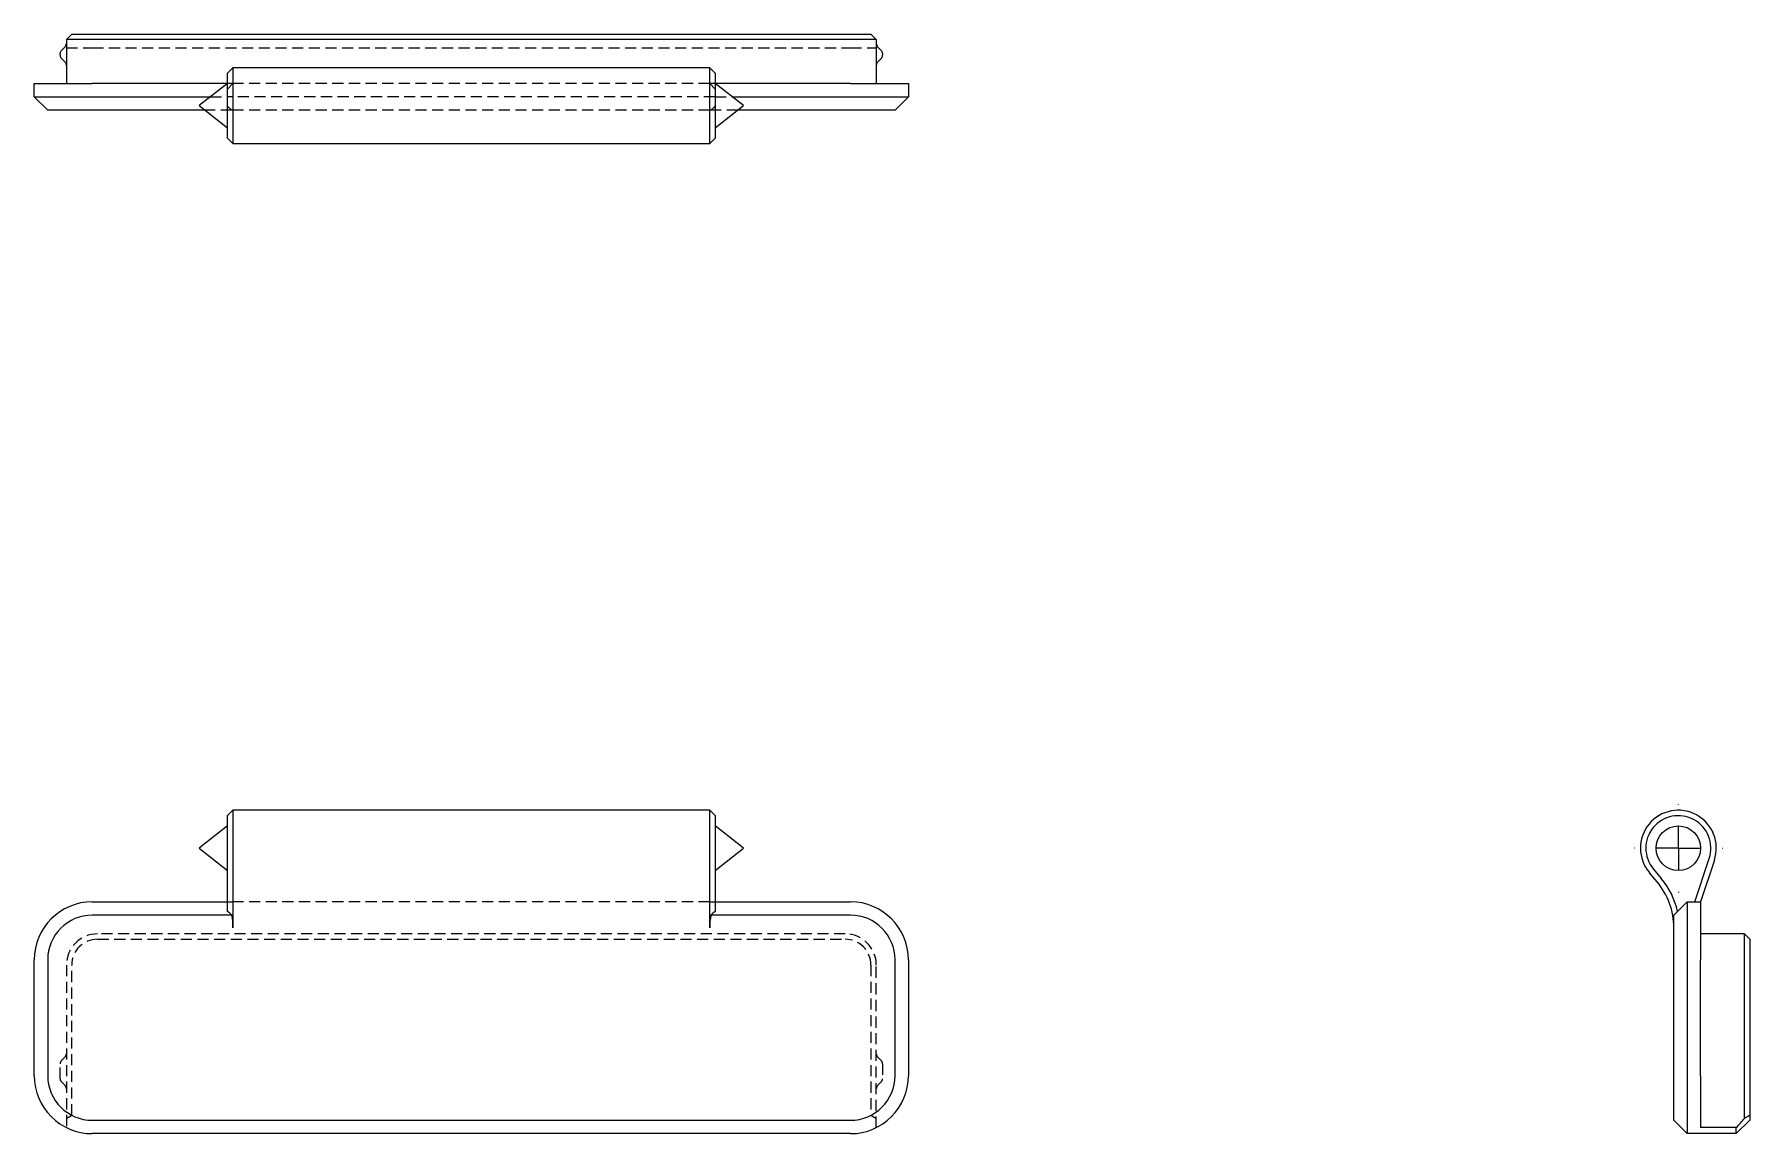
# Model space of a CAD drawing. Header units: millimetres. Extents: x 33 to 229, y 39 to 164.
import ezdxf

# ---------------------------------------------------------------- set-up
doc = ezdxf.new("R2010")
doc.units = ezdxf.units.MM
doc.linetypes.add('HIDDEN', pattern=[1.905, 1.27, -0.635])
doc.layers.add('10', color=7, linetype='Continuous')

# ---------------------------------------------------------------- blocks, each defined once
blk = doc.blocks.new('SW_CENTERMARKSYMBOL_0')
at = {"layer": '10', "color": 0}
for p, q in [((0, 5), (0, 5.05)), ((0, 0), (0, 2.5)), ((-5, 0), (-5.05, 0)), ((0, 0), (-2.5, 0)), ((0, 0), (0, -2.5)), ((0, 0), (2.5, 0)), ((5, 0), (5.05, 0)), ((0, -5), (0, -5.05))]:
    blk.add_line(p, q, dxfattribs=at)

msp = doc.modelspace()

# ---------------------------------------------------------------- linework, layer by layer
at = {"color": 7, "linetype": 'Continuous', "lineweight": 25}
for p, q in [((36.67, 163.64), (37.29, 164.25)), ((40.24, 163.64), (36.67, 163.64)), ((36.67, 163.64), (36.67, 158.64)), ((37.29, 164.25), (40.24, 164.25)), ((40.24, 164.25), (125.76, 164.25)), ((125.76, 163.64), (40.24, 163.64)), ((125.76, 164.25), (128.71, 164.25)), ((129.33, 163.64), (125.76, 163.64)), ((129.33, 163.64), (128.71, 164.25)), ((129.33, 163.64), (129.33, 158.64)), ((35.96, 161.86), (35.96, 162.05)), ((36.11, 162.41), (36.52, 162.83)), ((36.52, 161.08), (36.11, 161.5)), ((129.48, 162.83), (129.89, 162.41)), ((129.89, 161.5), (129.48, 161.08)), ((130.04, 162.05), (130.04, 161.86)), ((55.73, 160.42), (55.12, 159.81)), ((55.12, 152.36), (55.12, 159.81)), ((110.27, 160.42), (55.73, 160.42)), ((55.73, 160.42), (55.73, 151.75)), ((110.88, 159.81), (110.27, 160.42)), ((110.27, 151.75), (110.27, 160.42)), ((110.88, 159.81), (110.88, 152.36)), ((33, 157.11), (33, 158.64)), ((33, 158.64), (39.63, 158.64)), ((33, 157.11), (39.63, 157.11)), ((33, 157.11), (34.53, 155.58)), ((55.12, 158.64), (39.63, 158.64)), ((39.63, 157.11), (53.16, 157.11)), ((55.12, 158.64), (51.85, 156.09)), ((114.15, 156.09), (110.88, 158.64)), ((126.37, 158.64), (110.88, 158.64)), ((112.84, 157.11), (126.37, 157.11)), ((126.37, 158.64), (133, 158.64)), ((126.37, 157.11), (133, 157.11)), ((133, 157.11), (131.47, 155.58)), ((133, 158.64), (133, 157.11)), ((39.63, 155.58), (34.53, 155.58)), ((52.51, 155.58), (39.63, 155.58)), ((51.85, 156.09), (55.12, 153.54)), ((110.88, 153.54), (114.15, 156.09)), ((126.37, 155.58), (113.49, 155.58)), ((131.47, 155.58), (126.37, 155.58)), ((55.12, 152.36), (55.73, 151.75)), ((55.73, 151.75), (110.27, 151.75)), ((110.27, 151.75), (110.88, 152.36)), ((55.73, 75.49), (55.12, 74.88)), ((55.12, 68.76), (55.12, 74.88)), ((110.27, 75.49), (55.73, 75.49)), ((55.73, 75.49), (55.73, 68.36)), ((110.88, 74.88), (110.27, 75.49)), ((110.27, 68.36), (110.27, 75.49)), ((110.88, 74.88), (110.88, 68.76)), ((55.12, 73.71), (51.85, 71.16)), ((114.15, 71.16), (110.88, 73.71)), ((51.85, 71.16), (55.12, 68.61)), ((110.88, 68.61), (114.15, 71.16)), ((55.12, 67.71), (55.12, 68.76)), ((110.88, 68.76), (110.88, 67.71)), ((218.24, 68.76), (219.12, 67.71)), ((222.99, 65.04), (224.62, 69.99)), ((225.21, 69.8), (223.64, 65.04)), ((55.12, 63.92), (55.12, 67.71)), ((55.73, 68.36), (55.73, 67.32)), ((55.73, 67.32), (55.73, 62.05)), ((110.27, 67.32), (110.27, 68.36)), ((110.27, 62.05), (110.27, 67.32)), ((110.88, 67.71), (110.88, 63.92)), ((218.65, 67.32), (217.77, 68.36)), ((39.63, 65.04), (55.12, 65.04)), ((110.88, 65.04), (126.37, 65.04)), ((222.11, 65.04), (220.58, 63.51)), ((222.11, 65.04), (222.11, 58.4)), ((222.11, 65.04), (223.64, 65.04)), ((223.64, 65.04), (223.64, 58.4)), ((55.6, 63.51), (39.63, 63.51)), ((126.37, 63.51), (110.4, 63.51)), ((220.58, 58.4), (220.58, 63.51)), ((228.64, 61.36), (223.64, 61.36)), ((228.64, 57.79), (228.64, 61.36)), ((228.64, 61.36), (229.25, 60.75)), ((229.25, 60.75), (229.25, 57.79)), ((33, 45.14), (33, 58.4)), ((34.53, 58.4), (34.53, 45.14)), ((131.47, 45.14), (131.47, 58.4)), ((133, 58.4), (133, 45.14)), ((220.58, 45.14), (220.58, 58.4)), ((222.11, 58.4), (222.11, 45.14)), ((223.64, 45.14), (223.64, 58.4)), ((228.64, 40.25), (228.64, 57.79)), ((229.25, 57.79), (229.25, 40.61)), ((220.58, 40.04), (220.58, 45.14)), ((222.11, 45.14), (222.11, 38.51)), ((223.64, 45.14), (223.64, 39.2)), ((39.63, 40.04), (126.37, 40.04)), ((222.11, 38.51), (220.58, 40.04)), ((229.25, 40.04), (227.72, 38.51)), ((229.25, 40.61), (229.25, 40.04)), ((126.37, 38.51), (39.63, 38.51)), ((227.72, 38.51), (222.11, 38.51)), ((227.72, 39.2), (223.64, 39.2)), ((227.72, 38.51), (227.72, 39.2))]:
    msp.add_line(p, q, dxfattribs=at)
at = {"color": 7, "linetype": 'HIDDEN', "lineweight": 18}
for p, q in [((36.67, 162.72), (39.63, 162.72)), ((39.63, 162.72), (126.37, 162.72)), ((126.37, 162.72), (129.33, 162.72)), ((53.16, 157.11), (55.12, 157.11)), ((55.73, 158.64), (55.12, 158.64)), ((55.12, 157.99), (55.73, 158.64)), ((110.88, 157.11), (55.12, 157.11)), ((110.27, 158.64), (55.73, 158.64)), ((110.88, 158.64), (110.27, 158.64)), ((110.27, 158.64), (110.88, 157.99)), ((110.88, 157.11), (112.84, 157.11)), ((55.6, 155.58), (52.51, 155.58)), ((110.27, 155.58), (55.73, 155.58)), ((113.49, 155.58), (110.4, 155.58)), ((55.12, 65.04), (55.73, 65.04)), ((110.27, 65.04), (55.73, 65.04)), ((110.27, 65.04), (110.88, 65.04)), ((125.76, 61.36), (40.24, 61.36)), ((40.24, 60.75), (125.76, 60.75)), ((36.67, 57.79), (36.67, 39.2)), ((37.29, 40.61), (37.29, 57.79)), ((128.71, 57.79), (128.71, 40.61)), ((129.33, 39.2), (129.33, 57.79)), ((36.11, 46.87), (36.52, 47.28)), ((129.48, 47.28), (129.89, 46.87)), ((35.96, 44.79), (35.96, 46.51)), ((130.04, 46.51), (130.04, 44.79)), ((36.52, 44.01), (36.11, 44.43)), ((129.89, 44.43), (129.48, 44.01))]:
    msp.add_line(p, q, dxfattribs=at)
at = {"color": 7, "linetype": 'Continuous', "lineweight": 25}
msp.add_circle((221.09, 71.16), 2.55, dxfattribs=at)
for centre, radius, start, end in [((36.16, 163.19), 0.51, 315, 0), ((129.84, 163.19), 0.51, 180, 225), ((36.47, 162.05), 0.51, 135, 180), ((36.47, 161.86), 0.51, 180, 225), ((36.16, 160.72), 0.51, 0, 45), ((129.84, 160.72), 0.51, 135, 180), ((129.53, 162.05), 0.51, 0, 45), ((129.53, 161.86), 0.51, 315, 0), ((221.09, 71.16), 4.34, 341.7876, 220.1376), ((221.09, 71.16), 3.72, 341.7876, 220.1376), ((212.41, 62.05), 8.16, 0, 40.1376), ((212.41, 62.05), 8.78, 12.2618, 40.1376), ((39.63, 58.4), 6.63, 90, 180), ((126.37, 58.4), 6.63, 0, 90), ((39.63, 58.4), 5.1, 90, 180), ((126.37, 58.4), 5.1, 0, 90), ((39.63, 45.14), 6.63, 180, 270), ((39.63, 45.14), 5.1, 180, 270), ((126.37, 45.14), 5.1, 270, 0), ((126.37, 45.14), 6.63, 270, 0)]:
    msp.add_arc(centre, radius, start, end, dxfattribs=at)
at = {"color": 7, "linetype": 'HIDDEN', "lineweight": 18}
for centre, radius, start, end in [((40.24, 57.79), 3.57, 90, 180), ((125.76, 57.79), 3.57, 0, 90), ((40.24, 57.79), 2.96, 90, 180), ((125.76, 57.79), 2.96, 0, 90), ((36.16, 47.65), 0.51, 315, 0), ((129.84, 47.65), 0.51, 180, 225), ((36.47, 46.51), 0.51, 135, 180), ((129.53, 46.51), 0.51, 0, 45), ((36.47, 44.79), 0.51, 180, 225), ((36.16, 43.65), 0.51, 0, 45), ((129.84, 43.65), 0.51, 135, 180), ((129.53, 44.79), 0.51, 315, 0)]:
    msp.add_arc(centre, radius, start, end, dxfattribs=at)
for points in [[(55.6, 155.58), (55.44, 155.71), (55.28, 155.85), (55.12, 155.99)], [(55.73, 155.58), (55.73, 155.58), (55.69, 155.58), (55.6, 155.58)], [(110.4, 155.58), (110.31, 155.58), (110.27, 155.58), (110.27, 155.58)], [(110.88, 155.99), (110.72, 155.85), (110.56, 155.71), (110.4, 155.58)], [(36.67, 40.25), (36.88, 40.37), (37.08, 40.48), (37.29, 40.61)], [(128.71, 40.61), (128.92, 40.48), (129.12, 40.37), (129.33, 40.25)]]:
    msp.add_open_spline(points, degree=3, dxfattribs=at)
at = {"color": 7, "linetype": 'Continuous', "lineweight": 25}
for points in [[(55.6, 63.51), (55.44, 63.64), (55.28, 63.78), (55.12, 63.92)], [(55.73, 62.05), (55.73, 62.54), (55.69, 63.02), (55.6, 63.51)], [(110.4, 63.51), (110.31, 63.02), (110.27, 62.54), (110.27, 62.05)], [(110.88, 63.92), (110.72, 63.78), (110.56, 63.64), (110.4, 63.51)], [(227.72, 39.2), (228.03, 39.55), (228.34, 39.9), (228.64, 40.25)], [(229.25, 40.61), (229.05, 40.48), (228.84, 40.37), (228.64, 40.25)]]:
    msp.add_open_spline(points, degree=3, dxfattribs=at)

# ---------------------------------------------------------------- block references
at = {"layer": '10'}
msp.add_blockref('SW_CENTERMARKSYMBOL_0', (221.09, 71.16), dxfattribs=at)

doc.saveas('drawing.dxf')
